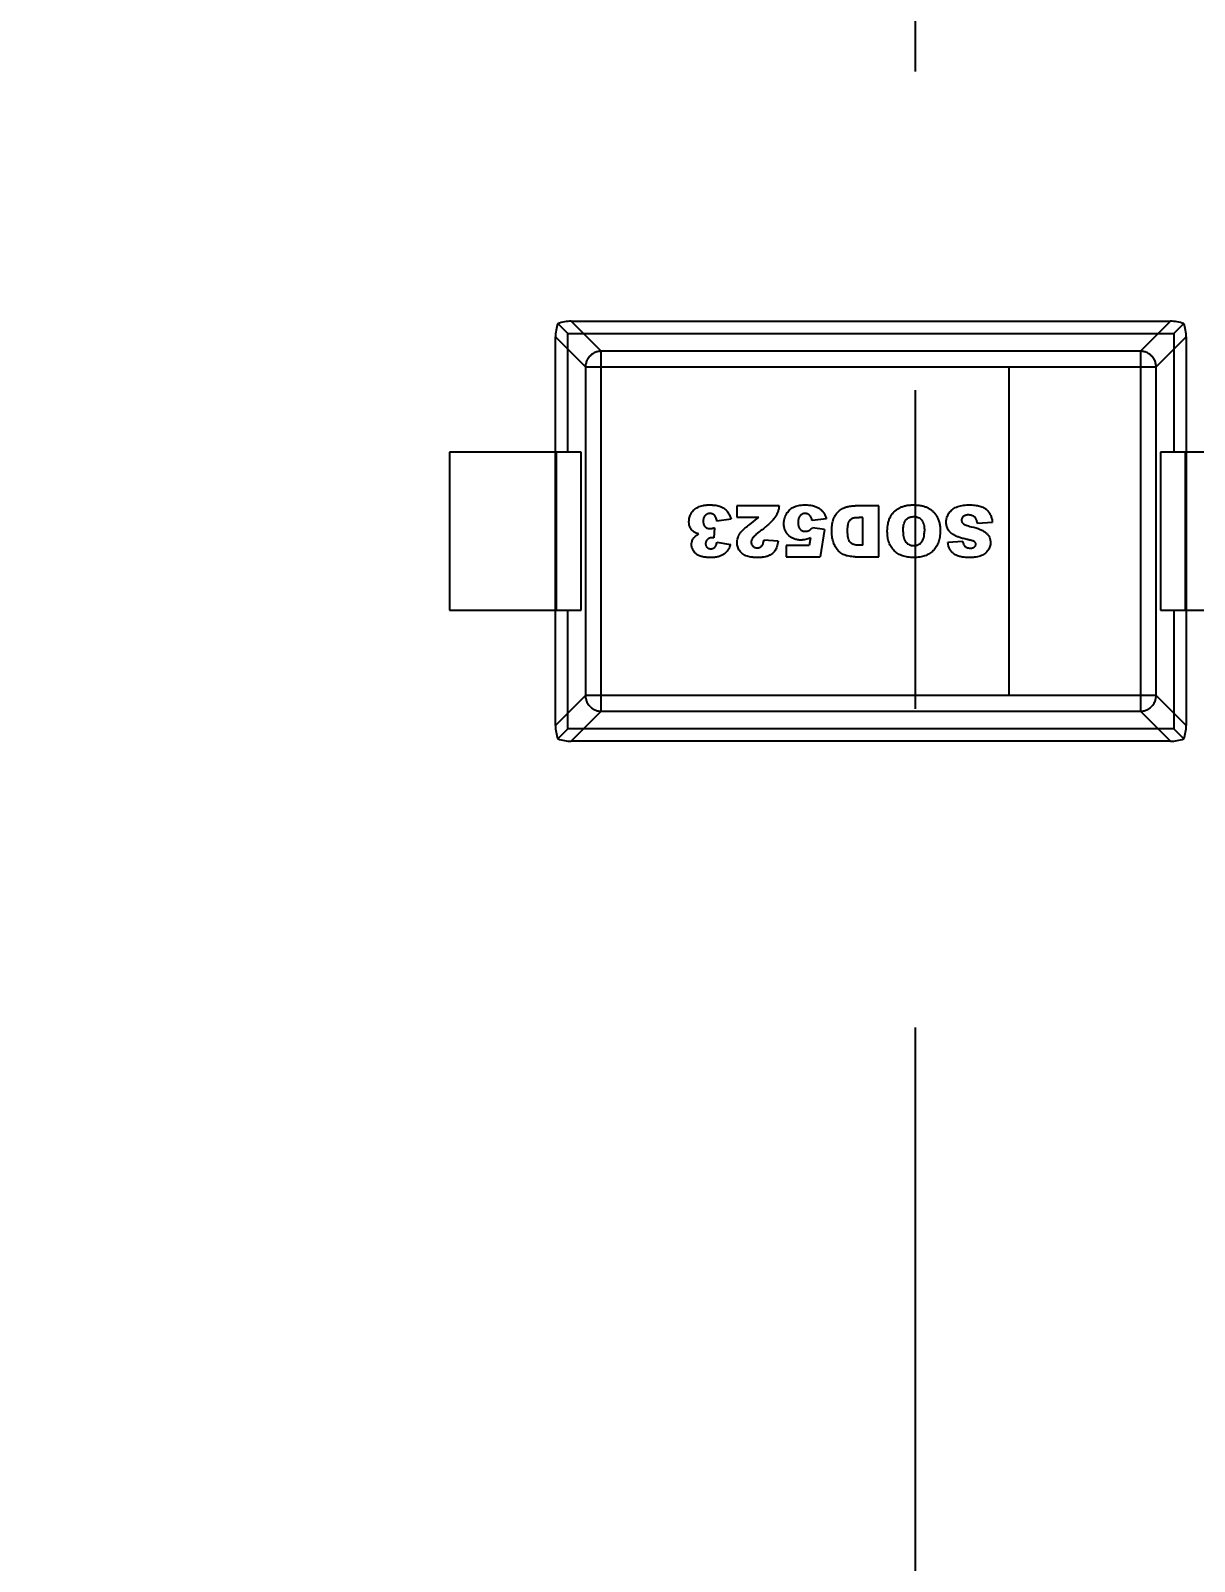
# Model space of a CAD drawing. Header units: inches. Extents: x 398 to 599, y 40 to 151.
# Drawn here: x 552.071 to 554.281, y 77.522 to 80.429 of the extents above; entities that cross this region are included whole.
import ezdxf

# ---------------------------------------------------------------- set-up
doc = ezdxf.new("R2010")
doc.units = ezdxf.units.IN
doc.header["$LTSCALE"] = 1.21
doc.header["$MEASUREMENT"] = 0
doc.header["$PDMODE"] = 3
doc.header["$PDSIZE"] = 0.3125
doc.linetypes.add('CENTER', pattern=[2, 1.25, -0.25, 0.25, -0.25])
doc.layers.get('0').update_dxf_attribs({"linetype": 'CONTINUOUS'})
doc.layers.get('Defpoints').update_dxf_attribs({"linetype": 'CONTINUOUS'})
doc.layers.add('DIM', color=3, linetype='CONTINUOUS')
doc.styles.get("Standard").update_dxf_attribs({"font": 'txt', "width": 0.8})
doc.dimstyles.get("Standard").update_dxf_attribs({"dimtxt": 0.15625, "dimasz": 0.1875, "dimexe": 0.125, "dimexo": 0.0625, "dimgap": 0.09, "dimtad": 0, "dimtih": 1, "dimtoh": 1, "dimzin": 4, "dimdsep": 46, "dimtxsty": 'Standard', "dimblk": '_FILLED', "dimblk1": '_FILLED', "dimblk2": '_FILLED', "dimcen": 0.09, "dimazin": 1, "dimtp": 0.01, "dimtm": 0.01, "dimtfac": 1, "dimtofl": 0, "dimtmove": 0, "dimatfit": 3, "dimldrblk": '_FILLED', "dimfxl": 1, "dimtolj": 1, "dimtzin": 4, "dimarcsym": 0})

# ---------------------------------------------------------------- blocks, each defined once
blk = doc.blocks.new('_FILLED')
at = {"color": 0, "linetype": 'ByBlock'}
blk.add_solid([(0, 0), (-1, 0.1667), (-1, -0.1667)], dxfattribs=at)
blk = doc.blocks.new('*D70')
at = {"layer": 'Defpoints', "color": 0}
for p in [(537.241, 87.005), (553.751, 68.4022), (537.241, 64.8591)]:
    blk.add_point(p, dxfattribs=at)
at = {"layer": 'DIM', "color": 0, "lineweight": -2}
for p, q in [((537.241, 86.9425), (537.241, 64.7341)), ((553.751, 68.3397), (553.751, 64.7341)), ((539.241, 64.8591), (542.7394, 64.8591)), ((551.751, 64.8591), (548.2527, 64.8591))]:
    blk.add_line(p, q, dxfattribs=at)
at = {"layer": 'DIM', "color": 0, "lineweight": -2, "xscale": 2, "yscale": 2, "zscale": 2, "rotation": 180}
blk.add_blockref('_FILLED', (537.241, 64.8591), dxfattribs=at)
at = {"layer": 'DIM', "color": 0, "lineweight": -2, "xscale": 2, "yscale": 2, "zscale": 2}
blk.add_blockref('_FILLED', (553.751, 64.8591), dxfattribs=at)
at = {"layer": 'DIM', "color": 0, "insert": (545.496, 64.8591), "char_height": 2, "attachment_point": 5}
blk.add_mtext('\\A1;16.51', dxfattribs=at)
blk = doc.blocks.new('*D71')
at = {"layer": 'Defpoints', "color": 0}
for p in [(570.261, 87.005), (553.751, 68.4022), (553.751, 64.8591)]:
    blk.add_point(p, dxfattribs=at)
at = {"layer": 'DIM', "color": 0, "lineweight": -2}
for p, q in [((570.261, 86.9425), (570.261, 64.7341)), ((553.751, 68.3397), (553.751, 64.7341)), ((555.751, 64.8591), (559.2494, 64.8591)), ((568.261, 64.8591), (564.7627, 64.8591))]:
    blk.add_line(p, q, dxfattribs=at)
at = {"layer": 'DIM', "color": 0, "lineweight": -2, "xscale": 2, "yscale": 2, "zscale": 2, "rotation": 180}
blk.add_blockref('_FILLED', (553.751, 64.8591), dxfattribs=at)
at = {"layer": 'DIM', "color": 0, "lineweight": -2, "xscale": 2, "yscale": 2, "zscale": 2}
blk.add_blockref('_FILLED', (570.261, 64.8591), dxfattribs=at)
at = {"layer": 'DIM', "color": 0, "insert": (562.006, 64.8591), "char_height": 2, "attachment_point": 5}
blk.add_mtext('\\A1;16.51', dxfattribs=at)

msp = doc.modelspace()

# ---------------------------------------------------------------- linework, layer by layer
at = {"color": 4, "linetype": 'CENTER', "ltscale": 2}
msp.add_line((553.751, 117.2562), (553.751, 68.4022), dxfattribs=at)
at = {"color": 7, "linetype": 'Continuous'}
for p, q in [((553.0722, 79.8729), (553.0911, 79.8539)), ((553.1545, 79.8203), (553.0976, 79.8772)), ((553.0976, 79.8772), (554.2356, 79.8772)), ((554.2356, 79.8772), (554.1787, 79.8203)), ((554.261, 79.8729), (554.242, 79.8539)), ((553.0678, 79.1095), (553.0678, 79.8475)), ((553.0678, 79.8475), (553.1247, 79.7905)), ((553.0911, 79.6285), (553.0911, 79.8539)), ((553.0911, 79.8539), (554.242, 79.8539)), ((554.2084, 79.7905), (554.2654, 79.8475)), ((554.242, 79.8539), (554.242, 79.6285)), ((554.2654, 79.8475), (554.2654, 79.1095)), ((553.1545, 79.1366), (553.1545, 79.8203)), ((554.1787, 79.8203), (553.1545, 79.8203)), ((554.1787, 79.8203), (554.1787, 79.1366)), ((553.1247, 79.7905), (553.1247, 79.1664)), ((553.1247, 79.7905), (554.2084, 79.7905)), ((553.9287, 79.7905), (553.9287, 79.1664)), ((554.2084, 79.1664), (554.2084, 79.7905)), ((552.8666, 79.6285), (552.8666, 79.3285)), ((553.1166, 79.6285), (552.8666, 79.6285)), ((553.069, 79.6285), (553.069, 79.3285)), ((553.1166, 79.3285), (553.1166, 79.6285)), ((554.2166, 79.6285), (554.2166, 79.3285)), ((554.4666, 79.6285), (554.2166, 79.6285)), ((554.2641, 79.3285), (554.2641, 79.6285)), ((553.412, 79.5269), (553.412, 79.5051)), ((553.4927, 79.5269), (553.412, 79.5269)), ((553.6816, 79.5269), (553.6371, 79.5269)), ((553.6816, 79.4301), (553.6816, 79.5269)), ((553.37, 79.485), (553.3686, 79.4659)), ((553.4013, 79.5013), (553.3745, 79.4978)), ((553.412, 79.5051), (553.454, 79.5051)), ((553.4367, 79.4913), (553.454, 79.5051)), ((553.5822, 79.5017), (553.555, 79.4987)), ((553.5788, 79.4819), (553.5559, 79.4852)), ((553.5788, 79.4819), (553.5704, 79.4301)), ((553.6516, 79.5048), (553.6443, 79.5048)), ((553.6516, 79.4519), (553.6516, 79.5048)), ((553.8975, 79.4948), (553.8691, 79.493)), ((553.3745, 79.458), (553.3999, 79.4535)), ((553.4907, 79.4595), (553.4636, 79.4616)), ((553.5061, 79.4514), (553.5061, 79.4301)), ((553.5498, 79.4514), (553.5061, 79.4514)), ((553.552, 79.4659), (553.5498, 79.4514)), ((553.8411, 79.4589), (553.813, 79.4573)), ((553.5061, 79.4301), (553.5704, 79.4301)), ((553.6371, 79.4301), (553.6816, 79.4301)), ((552.8666, 79.3285), (553.1166, 79.3285)), ((553.0911, 79.103), (553.0911, 79.3285)), ((554.2166, 79.3285), (554.4666, 79.3285)), ((554.242, 79.3285), (554.242, 79.103)), ((553.1247, 79.1664), (553.0678, 79.1095)), ((554.2084, 79.1664), (553.1247, 79.1664)), ((554.2654, 79.1095), (554.2084, 79.1664)), ((553.0976, 79.0797), (553.1545, 79.1366)), ((553.1545, 79.1366), (554.1787, 79.1366)), ((554.1787, 79.1366), (554.2356, 79.0797)), ((553.0911, 79.103), (553.0722, 79.084)), ((554.242, 79.103), (553.0911, 79.103)), ((554.261, 79.084), (554.242, 79.103)), ((554.2356, 79.0797), (553.0976, 79.0797))]:
    msp.add_line(p, q, dxfattribs=at)
for radius, start, end in [(23, 281.22586, 258.77532), (22.75, 294.44334, 241.13427)]:
    msp.add_arc((553.751, 92.925), radius, start, end, dxfattribs=at)
for centre, major_axis, start_param, end_param in [((553.0829, 79.8621), (0.0078, 0.0335), 1.334458, 2.11243), ((553.0829, 79.8621), (0.0335, 0.0078), 1.029162, 1.807134), ((554.2502, 79.8621), (0.0335, -0.0078), 1.334459, 2.11243), ((554.2502, 79.8621), (-0.0078, 0.0335), -2.11243, -1.334458), ((553.0829, 79.0948), (-0.0078, 0.0335), 1.029162, 1.807134), ((554.2502, 79.0948), (0.0078, 0.0335), -1.807134, -1.029162), ((553.0829, 79.0948), (0.0335, -0.0078), -1.807134, -1.029162), ((554.2502, 79.0948), (0.0335, 0.0078), -2.11243, -1.334458)]:
    msp.add_ellipse(centre, major_axis=major_axis, ratio=0.387063, start_param=start_param, end_param=end_param, dxfattribs=at)
for points, knots in [([(553.1545, 79.8203), (553.1521, 79.8203), (553.1475, 79.8196), (553.1413, 79.8173), (553.1364, 79.8141), (553.1326, 79.8105), (553.1297, 79.8068), (553.1277, 79.8032), (553.1263, 79.7998), (553.1254, 79.7965), (553.1249, 79.7935), (553.1248, 79.7915), (553.1247, 79.7905)], [0, 0, 0, 0, 0.156967, 0.297255, 0.422292, 0.533499, 0.632449, 0.720691, 0.799885, 0.871841, 0.938224, 1, 1, 1, 1]), ([(554.2084, 79.7905), (554.2084, 79.7915), (554.2083, 79.7935), (554.2078, 79.7965), (554.2069, 79.7998), (554.2055, 79.8032), (554.2034, 79.8068), (554.2006, 79.8105), (554.1968, 79.8141), (554.1919, 79.8173), (554.1857, 79.8196), (554.1811, 79.8203), (554.1787, 79.8203)], [0, 0, 0, 0, 0.061777, 0.12816, 0.200115, 0.279309, 0.36755, 0.4665, 0.577707, 0.702744, 0.843032, 1, 1, 1, 1]), ([(553.3401, 79.4735), (553.3382, 79.474), (553.3357, 79.4748), (553.333, 79.4759), (553.3315, 79.4767), (553.3303, 79.4775), (553.3288, 79.4786), (553.3271, 79.4801), (553.3254, 79.4822), (553.3239, 79.4846), (553.3227, 79.4871), (553.3219, 79.4899), (553.3215, 79.4924), (553.3214, 79.4945), (553.3213, 79.4963), (553.3214, 79.4983), (553.3217, 79.501), (553.3223, 79.5045), (553.3235, 79.5078), (553.3247, 79.5104), (553.3257, 79.5124), (553.3269, 79.5143), (553.3286, 79.5166), (553.331, 79.5193), (553.3345, 79.522), (553.3384, 79.5244), (553.3429, 79.5262), (553.3472, 79.5273), (553.3509, 79.5279), (553.3539, 79.5282), (553.3565, 79.5284), (553.3587, 79.5285), (553.3604, 79.5285), (553.362, 79.5285), (553.3641, 79.5284), (553.3666, 79.5283), (553.3695, 79.528), (553.3731, 79.5276), (553.3771, 79.5268), (553.3806, 79.5257), (553.3831, 79.5246), (553.3854, 79.5234), (553.3882, 79.5217), (553.3912, 79.5192), (553.3938, 79.5164), (553.3961, 79.5132), (553.3988, 79.5085), (553.4004, 79.5044), (553.4013, 79.5013)], [0, 0, 0, 0, 0.030891, 0.046337, 0.061782, 0.074265, 0.086747, 0.111713, 0.136678, 0.161643, 0.186608, 0.211574, 0.236539, 0.249021, 0.261504, 0.277018, 0.292532, 0.32356, 0.354589, 0.370103, 0.385617, 0.401214, 0.416811, 0.448005, 0.479199, 0.510393, 0.541732, 0.573071, 0.58874, 0.60441, 0.620079, 0.627914, 0.635749, 0.64336, 0.650971, 0.666193, 0.681414, 0.696636, 0.72708, 0.757524, 0.772678, 0.787833, 0.818143, 0.848452, 0.878762, 0.909071, 0.939381, 1, 1, 1, 1]), ([(553.3745, 79.4978), (553.3742, 79.4991), (553.3736, 79.5016), (553.3725, 79.5048), (553.3714, 79.5068), (553.3704, 79.5082), (553.3695, 79.509), (553.3687, 79.5097), (553.3675, 79.5106), (553.3658, 79.5114), (553.3639, 79.5119), (553.3623, 79.5121), (553.361, 79.5121), (553.3597, 79.5121), (553.3584, 79.5119), (553.3572, 79.5116), (553.3557, 79.511), (553.3542, 79.5102), (553.3529, 79.5091), (553.3519, 79.5082), (553.3511, 79.5072), (553.3501, 79.5057), (553.3493, 79.504), (553.3488, 79.5022), (553.3485, 79.5007), (553.3484, 79.4995), (553.3483, 79.4984), (553.3483, 79.4976), (553.3483, 79.4968), (553.3484, 79.4957), (553.3485, 79.4944), (553.3488, 79.493), (553.3493, 79.4912), (553.35, 79.4896), (553.351, 79.4881), (553.3518, 79.4871), (553.3527, 79.4863), (553.354, 79.4853), (553.3555, 79.4845), (553.3571, 79.484), (553.3584, 79.4837), (553.3595, 79.4836), (553.3605, 79.4835), (553.3612, 79.4835), (553.362, 79.4835), (553.3632, 79.4836), (553.3649, 79.4838), (553.3673, 79.4843), (553.369, 79.4848), (553.37, 79.485)], [0, 0, 0, 0, 0.037924, 0.075847, 0.113771, 0.132732, 0.151694, 0.170361, 0.189027, 0.226361, 0.263694, 0.282361, 0.301027, 0.320385, 0.339744, 0.359102, 0.37846, 0.417176, 0.436534, 0.455892, 0.475014, 0.494137, 0.532382, 0.551505, 0.570628, 0.58975, 0.599311, 0.608873, 0.618575, 0.628277, 0.64768, 0.667084, 0.686488, 0.725296, 0.7447, 0.764104, 0.783239, 0.802374, 0.840644, 0.85978, 0.878915, 0.89805, 0.907618, 0.917185, 0.927537, 0.937889, 0.958593, 0.979296, 1, 1, 1, 1]), ([(553.4927, 79.5269), (553.4924, 79.5249), (553.4918, 79.521), (553.49, 79.5153), (553.488, 79.5107), (553.486, 79.5071), (553.4843, 79.5045), (553.4824, 79.5018), (553.4793, 79.4981), (553.4744, 79.4931), (553.4671, 79.4866), (553.4612, 79.482), (553.4579, 79.4796)], [0, 0, 0, 0, 0.125, 0.25, 0.375, 0.4375, 0.5, 0.5625, 0.625, 0.75, 0.875, 1, 1, 1, 1]), ([(553.552, 79.4659), (553.5505, 79.4652), (553.5475, 79.464), (553.5431, 79.4627), (553.5394, 79.462), (553.5365, 79.4617), (553.5339, 79.4616), (553.5308, 79.4617), (553.5262, 79.4623), (553.521, 79.4637), (553.5163, 79.466), (553.513, 79.4684), (553.5106, 79.4704), (553.5085, 79.4727), (553.506, 79.4759), (553.5036, 79.4803), (553.5022, 79.4852), (553.5016, 79.4893), (553.5015, 79.4923), (553.5016, 79.495), (553.5019, 79.4981), (553.5026, 79.5019), (553.5038, 79.5056), (553.5051, 79.5085), (553.5062, 79.5107), (553.5074, 79.5128), (553.5092, 79.5155), (553.5118, 79.5184), (553.5153, 79.5215), (553.5194, 79.524), (553.5239, 79.526), (553.5308, 79.5279), (553.5369, 79.5285), (553.5414, 79.5285)], [0, 0, 0, 0, 0.031, 0.062001, 0.093651, 0.109476, 0.125301, 0.151853, 0.178404, 0.231506, 0.284608, 0.31116, 0.337711, 0.364262, 0.390813, 0.443915, 0.497018, 0.523569, 0.55012, 0.568783, 0.587445, 0.624771, 0.662097, 0.680759, 0.699422, 0.718335, 0.737248, 0.775073, 0.812899, 0.850725, 0.888043, 0.925362, 1, 1, 1, 1]), ([(553.555, 79.4987), (553.5548, 79.4998), (553.5544, 79.5019), (553.5534, 79.5046), (553.5523, 79.5065), (553.5512, 79.5078), (553.5503, 79.5087), (553.5494, 79.5095), (553.5481, 79.5104), (553.5463, 79.5113), (553.5445, 79.5119), (553.5429, 79.5121), (553.5416, 79.5121), (553.5402, 79.5121), (553.5389, 79.5119), (553.5376, 79.5115), (553.536, 79.5109), (553.5346, 79.51), (553.5332, 79.5089), (553.5323, 79.5079), (553.5314, 79.5067), (553.5304, 79.5051), (553.5296, 79.5031), (553.5291, 79.5009), (553.5288, 79.4991), (553.5287, 79.4975), (553.5286, 79.4961), (553.5286, 79.495), (553.5286, 79.494), (553.5287, 79.4926), (553.5288, 79.491), (553.5291, 79.4892), (553.5297, 79.487), (553.5304, 79.485), (553.5314, 79.4834), (553.5323, 79.4823), (553.5333, 79.4814), (553.5347, 79.4803), (553.5367, 79.4792), (553.5389, 79.4786), (553.5408, 79.4783), (553.5421, 79.4783), (553.5433, 79.4783), (553.5446, 79.4784), (553.5462, 79.4787), (553.5478, 79.4792), (553.549, 79.4797), (553.5498, 79.4802), (553.5506, 79.4806), (553.5515, 79.4812), (553.5533, 79.4825), (553.5548, 79.484), (553.5559, 79.4852)], [0, 0, 0, 0, 0.031603, 0.063205, 0.094808, 0.11061, 0.126411, 0.14242, 0.158428, 0.190445, 0.222462, 0.238471, 0.25448, 0.272643, 0.290807, 0.30897, 0.327134, 0.363461, 0.381625, 0.399788, 0.417952, 0.436115, 0.472442, 0.490606, 0.50877, 0.526933, 0.536015, 0.545097, 0.554179, 0.56326, 0.581424, 0.599588, 0.617751, 0.654078, 0.672242, 0.690405, 0.708569, 0.726733, 0.76306, 0.799387, 0.81755, 0.835714, 0.84735, 0.858986, 0.882258, 0.90553, 0.917166, 0.928802, 0.937702, 0.946602, 0.964401, 1, 1, 1, 1]), ([(553.5414, 79.5285), (553.5446, 79.5285), (553.5506, 79.5282), (553.5581, 79.5268), (553.5644, 79.5245), (553.5697, 79.5214), (553.5733, 79.5182), (553.5757, 79.5153), (553.5773, 79.5131), (553.5787, 79.5107), (553.5805, 79.5071), (553.5816, 79.504), (553.5822, 79.5017)], [0, 0, 0, 0, 0.126274, 0.252548, 0.378822, 0.505096, 0.629738, 0.692059, 0.75438, 0.815785, 0.87719, 1, 1, 1, 1]), ([(553.6371, 79.4301), (553.6327, 79.4301), (553.6268, 79.4305), (553.6201, 79.432), (553.6158, 79.4335), (553.6119, 79.4355), (553.6073, 79.4387), (553.6033, 79.4427), (553.6, 79.4473), (553.5979, 79.4511), (553.5962, 79.4551), (553.5948, 79.4594), (553.5937, 79.4639), (553.593, 79.4685), (553.5926, 79.4725), (553.5925, 79.4757), (553.5925, 79.4786), (553.5925, 79.482), (553.5927, 79.4867), (553.5933, 79.4921), (553.5942, 79.4968), (553.5952, 79.5), (553.596, 79.5023), (553.5969, 79.5044), (553.5983, 79.507), (553.6002, 79.5102), (553.6028, 79.5136), (553.6058, 79.5166), (553.609, 79.5193), (553.6123, 79.5214), (553.6152, 79.5229), (553.6175, 79.5238), (553.6195, 79.5244), (553.6217, 79.5249), (553.6249, 79.5256), (553.6287, 79.5263), (553.633, 79.5268), (553.6358, 79.5269), (553.6371, 79.5269)], [0, 0, 0, 0, 0.044753, 0.067129, 0.089506, 0.111754, 0.134001, 0.178497, 0.20114, 0.223784, 0.246427, 0.269071, 0.291945, 0.31482, 0.337695, 0.349132, 0.36057, 0.378623, 0.396676, 0.432782, 0.468888, 0.486942, 0.504995, 0.523222, 0.54145, 0.577904, 0.614359, 0.650814, 0.687548, 0.724282, 0.761016, 0.779383, 0.79775, 0.823032, 0.848313, 0.898875, 0.949438, 1, 1, 1, 1]), ([(553.6979, 79.4788), (553.698, 79.484), (553.6987, 79.4914), (553.701, 79.4999), (553.7036, 79.5057), (553.7068, 79.5108), (553.7106, 79.5153), (553.715, 79.5193), (553.7201, 79.5226), (553.7258, 79.5252), (553.7311, 79.5268), (553.7357, 79.5277), (553.7393, 79.5281), (553.7431, 79.5284), (553.7471, 79.5285), (553.7512, 79.5284), (553.7563, 79.5281), (553.7622, 79.5273), (553.7687, 79.5257), (553.7744, 79.5234), (553.7795, 79.5204), (553.7841, 79.5167), (553.7882, 79.5122), (553.7918, 79.5069), (553.7948, 79.5009), (553.7969, 79.4942), (553.7981, 79.4868), (553.7984, 79.4814), (553.7984, 79.4785)], [0, 0, 0, 0, 0.077908, 0.11966, 0.161411, 0.20284, 0.244269, 0.285699, 0.327128, 0.368557, 0.409986, 0.430701, 0.451415, 0.47213, 0.492845, 0.513931, 0.535018, 0.577191, 0.619365, 0.661538, 0.703712, 0.745885, 0.788059, 0.830232, 0.872674, 0.915116, 0.957558, 1, 1, 1, 1]), ([(553.7279, 79.4775), (553.7279, 79.4802), (553.7281, 79.4852), (553.7291, 79.4915), (553.7305, 79.4956), (553.7319, 79.4983), (553.7332, 79.5), (553.7346, 79.5015), (553.7361, 79.5027), (553.7378, 79.5038), (553.7396, 79.5047), (553.7415, 79.5054), (553.7436, 79.5059), (553.7454, 79.5061), (553.7469, 79.5062), (553.7481, 79.5062), (553.7493, 79.5062), (553.7508, 79.5061), (553.7526, 79.5059), (553.7546, 79.5054), (553.7572, 79.5045), (553.7595, 79.5031), (553.7616, 79.5014), (553.763, 79.4999), (553.7643, 79.4982), (553.7657, 79.4955), (553.7671, 79.4915), (553.7681, 79.4857), (553.7684, 79.4812), (553.7684, 79.4788)], [0, 0, 0, 0, 0.063336, 0.126675, 0.190013, 0.221682, 0.253351, 0.285081, 0.316811, 0.348541, 0.380271, 0.412001, 0.443732, 0.475462, 0.491327, 0.507192, 0.522581, 0.53797, 0.568749, 0.599527, 0.630305, 0.691862, 0.72264, 0.753418, 0.784241, 0.815064, 0.876709, 0.938355, 1, 1, 1, 1]), ([(553.8411, 79.4589), (553.8415, 79.4568), (553.8427, 79.453), (553.8451, 79.4498), (553.8477, 79.448), (553.85, 79.4471), (553.8522, 79.4467), (553.8541, 79.4465), (553.8556, 79.4464), (553.857, 79.4465), (553.8585, 79.4466), (553.8603, 79.4469), (553.8621, 79.4476), (553.8635, 79.4486), (553.8647, 79.4498), (553.8655, 79.4511), (553.866, 79.4525), (553.8662, 79.4539), (553.866, 79.4552), (553.8656, 79.4562), (553.8651, 79.4571), (553.8645, 79.4577), (553.864, 79.4582), (553.8634, 79.4586), (553.8623, 79.4592), (553.8606, 79.46), (553.8582, 79.4607), (553.8559, 79.4613), (553.8539, 79.4617), (553.8516, 79.4622), (553.8485, 79.4629), (553.8448, 79.4638), (553.8408, 79.4649), (553.8359, 79.4663), (553.8317, 79.4677), (553.8282, 79.4692), (553.8259, 79.4703), (553.8239, 79.4714), (553.8214, 79.473), (553.8185, 79.4751), (553.8157, 79.4779), (553.8135, 79.481), (553.8118, 79.4843), (553.8106, 79.4878), (553.8099, 79.4914), (553.8097, 79.4948), (553.8098, 79.4977), (553.8101, 79.5007), (553.8109, 79.5043), (553.8125, 79.5085), (553.8148, 79.5126), (553.8176, 79.5163), (553.821, 79.5195), (553.8248, 79.5222), (553.8292, 79.5245), (553.8341, 79.5263), (553.8415, 79.528), (553.8479, 79.5285), (553.8526, 79.5285)], [0, 0, 0, 0, 0.034159, 0.068318, 0.085397, 0.102476, 0.119556, 0.128095, 0.136635, 0.14373, 0.150824, 0.165013, 0.179202, 0.193391, 0.20758, 0.221769, 0.235958, 0.250147, 0.260467, 0.270786, 0.281105, 0.286265, 0.291425, 0.296566, 0.301707, 0.31199, 0.322273, 0.327414, 0.332555, 0.338931, 0.345307, 0.358059, 0.370811, 0.383562, 0.409066, 0.421818, 0.43457, 0.447437, 0.460304, 0.486039, 0.511774, 0.537509, 0.562961, 0.588412, 0.613864, 0.639316, 0.654214, 0.669113, 0.69891, 0.728707, 0.758504, 0.788559, 0.818613, 0.848668, 0.878723, 0.909042, 0.939361, 1, 1, 1, 1]), ([(553.8691, 79.493), (553.8688, 79.4953), (553.8681, 79.4984), (553.8667, 79.5016), (553.8651, 79.504), (553.8629, 79.5062), (553.8598, 79.5081), (553.8569, 79.509), (553.8542, 79.5093), (553.8523, 79.5094), (553.8506, 79.5094), (553.8486, 79.5092), (553.8464, 79.5087), (553.8441, 79.5078), (553.8422, 79.5065), (553.8407, 79.5049), (553.8396, 79.5032), (553.839, 79.5014), (553.8388, 79.4995), (553.839, 79.4976), (553.8396, 79.4959), (553.8405, 79.4945), (553.8414, 79.4935), (553.8421, 79.4927), (553.843, 79.492), (553.8447, 79.491), (553.8474, 79.4898), (553.8517, 79.4885), (553.8554, 79.4875), (553.8574, 79.4871)], [0, 0, 0, 0, 0.068143, 0.102214, 0.136286, 0.192542, 0.248798, 0.305055, 0.333183, 0.361311, 0.38217, 0.403029, 0.444747, 0.486465, 0.528184, 0.569236, 0.610289, 0.651342, 0.692395, 0.731445, 0.770495, 0.809545, 0.82907, 0.848595, 0.867521, 0.886446, 0.924298, 0.962149, 1, 1, 1, 1]), ([(553.8526, 79.5285), (553.8567, 79.5285), (553.8643, 79.5281), (553.8738, 79.5263), (553.8801, 79.5238), (553.8842, 79.5213), (553.8868, 79.519), (553.889, 79.5166), (553.8917, 79.5131), (553.8944, 79.5083), (553.8965, 79.5019), (553.8973, 79.4972), (553.8975, 79.4948)], [0, 0, 0, 0, 0.124682, 0.249364, 0.374046, 0.436387, 0.498728, 0.561387, 0.624046, 0.749364, 0.874682, 1, 1, 1, 1]), ([(553.4907, 79.4595), (553.4901, 79.4557), (553.489, 79.4506), (553.4868, 79.4451), (553.4849, 79.4416), (553.4826, 79.4386), (553.4799, 79.436), (553.4772, 79.4341), (553.4748, 79.4328), (553.473, 79.4319), (553.471, 79.431), (553.468, 79.4301), (553.4647, 79.4294), (553.4611, 79.4289), (553.4581, 79.4287), (553.4555, 79.4285), (553.4534, 79.4285), (553.4517, 79.4285), (553.4499, 79.4285), (553.4477, 79.4285), (553.4449, 79.4287), (553.4419, 79.4289), (553.4381, 79.4294), (553.4338, 79.4302), (553.4302, 79.4314), (553.4277, 79.4326), (553.4253, 79.4339), (553.4225, 79.4358), (553.4196, 79.4385), (553.4171, 79.4416), (553.4151, 79.4451), (553.4137, 79.4487), (553.4129, 79.4526), (553.4126, 79.4568), (553.4129, 79.4611), (553.4139, 79.4654), (553.4152, 79.4689), (553.4166, 79.4716), (553.4178, 79.4736), (553.4192, 79.4757), (553.4215, 79.4784), (553.425, 79.482), (553.4302, 79.4866), (553.4344, 79.4897), (553.4367, 79.4913)], [0, 0, 0, 0, 0.060014, 0.090021, 0.120028, 0.149921, 0.179814, 0.209708, 0.224654, 0.239601, 0.254633, 0.269665, 0.299728, 0.31476, 0.329792, 0.344824, 0.35234, 0.359856, 0.367748, 0.37564, 0.391423, 0.407207, 0.42299, 0.454557, 0.486124, 0.501675, 0.517227, 0.548329, 0.579431, 0.610534, 0.641636, 0.672738, 0.703841, 0.734943, 0.768215, 0.801487, 0.83476, 0.851396, 0.868032, 0.884528, 0.901024, 0.934016, 0.967008, 1, 1, 1, 1]), ([(553.4579, 79.4796), (553.456, 79.4782), (553.4524, 79.4754), (553.448, 79.4718), (553.4453, 79.4692), (553.4437, 79.4675), (553.4428, 79.4663), (553.442, 79.4652), (553.4411, 79.4637), (553.4403, 79.4618), (553.4396, 79.4597), (553.4394, 79.4575), (553.4396, 79.4555), (553.4403, 79.4535), (553.4413, 79.4517), (553.4427, 79.45), (553.4444, 79.4486), (553.4464, 79.4476), (553.4482, 79.4471), (553.4497, 79.4469), (553.4509, 79.4469), (553.4522, 79.4469), (553.4538, 79.4471), (553.4556, 79.4476), (553.4575, 79.4487), (553.4593, 79.4501), (553.4607, 79.452), (553.4624, 79.4554), (553.4632, 79.4589), (553.4636, 79.4616)], [0, 0, 0, 0, 0.039267, 0.078533, 0.1178, 0.137433, 0.157067, 0.1767, 0.196333, 0.2356, 0.274866, 0.314133, 0.355226, 0.396319, 0.437412, 0.478505, 0.520862, 0.563219, 0.605576, 0.626755, 0.647933, 0.669942, 0.691951, 0.73597, 0.779988, 0.824006, 0.868004, 0.912003, 1, 1, 1, 1]), ([(553.6516, 79.4519), (553.6503, 79.4519), (553.6485, 79.4518), (553.646, 79.4518), (553.6438, 79.4518), (553.6413, 79.4519), (553.6378, 79.4523), (553.634, 79.4532), (553.6309, 79.4547), (553.6288, 79.4562), (553.6274, 79.4575), (553.6263, 79.4591), (553.6249, 79.4616), (553.6239, 79.4647), (553.6232, 79.4684), (553.6228, 79.4715), (553.6226, 79.4744), (553.6225, 79.4768), (553.6225, 79.4785), (553.6225, 79.4801), (553.6225, 79.4819), (553.6226, 79.4841), (553.6228, 79.4865), (553.6231, 79.4895), (553.6235, 79.492), (553.6241, 79.4941), (553.6247, 79.4955), (553.6253, 79.4967), (553.6262, 79.4983), (553.6274, 79.5), (553.6288, 79.5013), (553.63, 79.5022), (553.6309, 79.5028), (553.632, 79.5033), (553.6336, 79.5038), (553.6361, 79.5044), (553.6398, 79.5047), (553.6427, 79.5048), (553.6443, 79.5048)], [0, 0, 0, 0, 0.034117, 0.051176, 0.068234, 0.095159, 0.122084, 0.175933, 0.229783, 0.256708, 0.283633, 0.310557, 0.337482, 0.391332, 0.418256, 0.445181, 0.472106, 0.485568, 0.499031, 0.509276, 0.519521, 0.54001, 0.5605, 0.58099, 0.62197, 0.64246, 0.66295, 0.683908, 0.704866, 0.746782, 0.788698, 0.809656, 0.830614, 0.851788, 0.872961, 0.915307, 0.957654, 1, 1, 1, 1]), ([(553.7984, 79.4785), (553.7984, 79.4746), (553.7978, 79.4672), (553.7954, 79.4573), (553.7919, 79.4502), (553.7883, 79.4451), (553.7852, 79.4416), (553.7818, 79.4385), (553.7767, 79.4349), (553.771, 79.4322), (553.7646, 79.4302), (553.7595, 79.4292), (553.755, 79.4287), (553.7513, 79.4285), (553.7483, 79.4284), (553.7453, 79.4285), (553.7415, 79.4287), (553.7369, 79.4292), (553.7317, 79.4302), (553.7252, 79.4321), (553.7195, 79.4348), (553.7144, 79.4383), (553.711, 79.4414), (553.7079, 79.4448), (553.7043, 79.4498), (553.7009, 79.4568), (553.6989, 79.4649), (553.6981, 79.472), (553.6979, 79.4761), (553.6979, 79.4784), (553.6979, 79.4788)], [0, 0, 0, 0, 0.06129, 0.122581, 0.183871, 0.214517, 0.245162, 0.275806, 0.306451, 0.367739, 0.398384, 0.429028, 0.459673, 0.474995, 0.490317, 0.506016, 0.521715, 0.553113, 0.584511, 0.615909, 0.678705, 0.710103, 0.741501, 0.773132, 0.804764, 0.868026, 0.931289, 0.962921, 0.994552, 1, 1, 1, 1]), ([(553.7279, 79.4775), (553.7279, 79.4775), (553.7279, 79.4763), (553.728, 79.4741), (553.7283, 79.47), (553.7292, 79.4655), (553.7306, 79.4617), (553.7321, 79.4592), (553.7334, 79.4575), (553.7349, 79.456), (553.7369, 79.4543), (553.7393, 79.453), (553.7418, 79.4521), (553.7439, 79.4516), (553.7457, 79.4513), (553.7472, 79.4512), (553.7484, 79.4512), (553.7495, 79.4512), (553.751, 79.4513), (553.7527, 79.4516), (553.7547, 79.4521), (553.7572, 79.453), (553.7595, 79.4543), (553.7615, 79.4561), (553.7629, 79.4576), (553.7642, 79.4593), (553.7657, 79.462), (553.7671, 79.4659), (553.7681, 79.4717), (553.7684, 79.4763), (553.7684, 79.4788)], [0, 0, 0, 0, 0.000966, 0.03271, 0.064454, 0.127941, 0.191428, 0.223172, 0.254916, 0.286659, 0.318403, 0.38189, 0.413634, 0.445378, 0.477121, 0.492993, 0.508865, 0.524089, 0.539313, 0.569761, 0.600209, 0.630657, 0.691553, 0.722001, 0.752449, 0.783393, 0.814337, 0.876225, 0.938112, 1, 1, 1, 1]), ([(553.8574, 79.4871), (553.864, 79.4856), (553.8724, 79.4831), (553.8797, 79.4794), (553.8832, 79.4772), (553.8855, 79.4754), (553.8874, 79.4735), (553.8897, 79.4708), (553.8919, 79.4671), (553.8932, 79.4631), (553.8937, 79.4595), (553.8939, 79.4571), (553.8938, 79.4549), (553.8935, 79.4525), (553.8928, 79.4495), (553.8915, 79.446), (553.8896, 79.4427), (553.8871, 79.4395), (553.8842, 79.4367), (553.8807, 79.4343), (553.8767, 79.4322), (553.8719, 79.4305), (553.8673, 79.4295), (553.8632, 79.429), (553.86, 79.4287), (553.8571, 79.4285), (553.8546, 79.4285), (553.8526, 79.4285), (553.8505, 79.4285), (553.8475, 79.4286), (553.844, 79.4289), (553.8401, 79.4294), (553.8352, 79.4304), (553.8297, 79.4322), (553.8243, 79.4352), (553.82, 79.4391), (553.8155, 79.4458), (553.8136, 79.4523), (553.813, 79.4573)], [0, 0, 0, 0, 0.089316, 0.133974, 0.156303, 0.178632, 0.200834, 0.223036, 0.267439, 0.311843, 0.334045, 0.356247, 0.370858, 0.38547, 0.414693, 0.443916, 0.473139, 0.502463, 0.531787, 0.561111, 0.590435, 0.620035, 0.649636, 0.664436, 0.679236, 0.694036, 0.701436, 0.708836, 0.717944, 0.727052, 0.745268, 0.763483, 0.781699, 0.81813, 0.854562, 0.890921, 0.927281, 1, 1, 1, 1]), ([(553.3999, 79.4535), (553.3989, 79.4495), (553.3966, 79.4442), (553.392, 79.4384), (553.3879, 79.4348), (553.383, 79.432), (553.378, 79.4303), (553.3736, 79.4294), (553.3701, 79.4288), (553.3669, 79.4286), (553.3642, 79.4285), (553.3621, 79.4285), (553.3598, 79.4285), (553.3569, 79.4286), (553.3533, 79.4289), (553.3494, 79.4294), (553.3446, 79.4305), (553.3405, 79.4319), (553.337, 79.4339), (553.3347, 79.4355), (553.3328, 79.4374), (553.3305, 79.4399), (553.3283, 79.4435), (553.3269, 79.4473), (553.3264, 79.4506), (553.3263, 79.4529), (553.3263, 79.4548), (553.3265, 79.4568), (553.3271, 79.4593), (553.3282, 79.462), (553.3302, 79.4655), (553.3337, 79.4695), (553.3378, 79.4722), (553.3401, 79.4735)], [0, 0, 0, 0, 0.088377, 0.132566, 0.176754, 0.220943, 0.265131, 0.287226, 0.30932, 0.331414, 0.342461, 0.353508, 0.366097, 0.378686, 0.403863, 0.42904, 0.454217, 0.504572, 0.529749, 0.554926, 0.580273, 0.60562, 0.656314, 0.707008, 0.732355, 0.757702, 0.77268, 0.787658, 0.817613, 0.847569, 0.877524, 0.938762, 1, 1, 1, 1]), ([(553.3686, 79.4659), (553.3682, 79.4659), (553.3675, 79.466), (553.3666, 79.4661), (553.3659, 79.4662), (553.3654, 79.4662), (553.365, 79.4662), (553.3644, 79.4662), (553.3636, 79.4662), (553.3626, 79.466), (553.3614, 79.4658), (553.3599, 79.4653), (553.3585, 79.4646), (553.3573, 79.4637), (553.3564, 79.4629), (553.3556, 79.462), (553.3549, 79.4611), (553.3543, 79.4602), (553.3538, 79.4592), (553.3534, 79.4582), (553.3531, 79.4572), (553.3529, 79.4561), (553.3529, 79.455), (553.3529, 79.4539), (553.3531, 79.4525), (553.3535, 79.451), (553.3542, 79.4496), (553.3549, 79.4486), (553.3555, 79.4479), (553.3562, 79.4473), (553.3572, 79.4466), (553.3584, 79.446), (553.3596, 79.4457), (553.3606, 79.4454), (553.3615, 79.4453), (553.3622, 79.4453), (553.3628, 79.4453), (553.3634, 79.4453), (553.3641, 79.4453), (553.365, 79.4454), (553.3661, 79.4457), (553.3674, 79.4461), (553.3686, 79.4467), (553.3697, 79.4474), (553.3705, 79.4481), (553.3712, 79.4489), (553.3721, 79.4501), (553.373, 79.4519), (553.3739, 79.4547), (553.3743, 79.4569), (553.3745, 79.458)], [0, 0, 0, 0, 0.009983, 0.019966, 0.029949, 0.03494, 0.039931, 0.050298, 0.060665, 0.081399, 0.102132, 0.122866, 0.164333, 0.185067, 0.205801, 0.226246, 0.246692, 0.267138, 0.287584, 0.308029, 0.328475, 0.348921, 0.369367, 0.388943, 0.408518, 0.44767, 0.486821, 0.506397, 0.525973, 0.545186, 0.5644, 0.602827, 0.62204, 0.641254, 0.660467, 0.670074, 0.679681, 0.689696, 0.699712, 0.719743, 0.739774, 0.759805, 0.799867, 0.819898, 0.839929, 0.859938, 0.879947, 0.919965, 0.959982, 1, 1, 1, 1]), ([(553.1247, 79.1664), (553.1248, 79.1654), (553.1249, 79.1635), (553.1254, 79.1604), (553.1263, 79.1571), (553.1277, 79.1537), (553.1297, 79.1501), (553.1326, 79.1464), (553.1364, 79.1428), (553.1413, 79.1397), (553.1475, 79.1373), (553.1521, 79.1367), (553.1545, 79.1366)], [0, 0, 0, 0, 0.061777, 0.12816, 0.200115, 0.279309, 0.36755, 0.4665, 0.577707, 0.702744, 0.843032, 1, 1, 1, 1]), ([(554.1787, 79.1366), (554.1811, 79.1367), (554.1857, 79.1373), (554.1919, 79.1397), (554.1968, 79.1428), (554.2006, 79.1464), (554.2034, 79.1501), (554.2055, 79.1537), (554.2069, 79.1571), (554.2078, 79.1604), (554.2083, 79.1635), (554.2084, 79.1654), (554.2084, 79.1664)], [0, 0, 0, 0, 0.156967, 0.297255, 0.422292, 0.533499, 0.632449, 0.720691, 0.799885, 0.871841, 0.938224, 1, 1, 1, 1])]:
    msp.add_open_spline(points, degree=3, knots=knots, dxfattribs=at)

# ---------------------------------------------------------------- dimensions: what is measured, and where the dimension line sits
at = {"layer": 'DIM'}
for base, p1, p2, picture, middle in [((537.241, 64.8591), (553.751, 68.4022), (537.241, 87.005), '*D70', (545.496, 64.8591)), ((553.751, 64.8591), (570.261, 87.005), (553.751, 68.4022), '*D71', (562.006, 64.8591))]:
    dim = msp.add_linear_dim(base=base, p1=p1, p2=p2, dimstyle='Standard', override={"dimtxt": 2, "dimasz": 2, "dimtih": 0, "dimtoh": 0, "dimzin": 0, "dimcen": 0.198, "dimadec": 0, "dimazin": 0, "dimtp": 0, "dimtm": 0, "dimtdec": 4, "dimtzin": 0}, dxfattribs=at)
    dim.commit()
    dim.dimension.update_dxf_attribs({"geometry": picture, "text_midpoint": middle})

doc.saveas('drawing.dxf')
